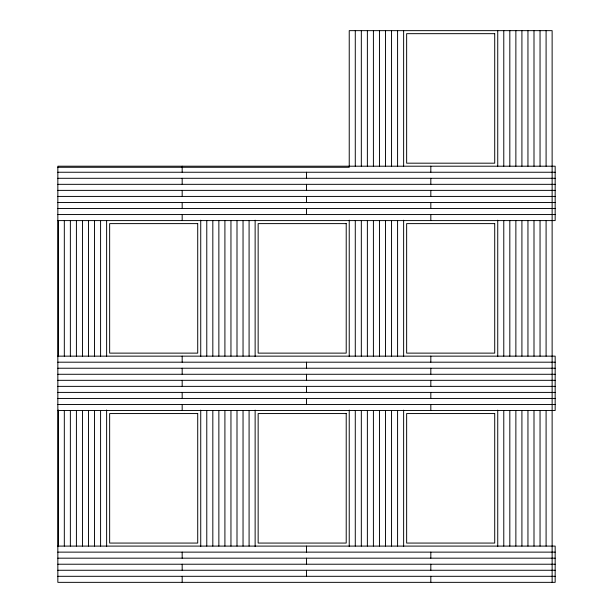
<?xml version="1.0" encoding="UTF-8"?>
<svg xmlns="http://www.w3.org/2000/svg" width="613" height="613" viewBox="0 0 613 613"><rect width="100%" height="100%" fill="white"/><g stroke="black" fill="none" stroke-linecap="round" stroke-linejoin="round"><path stroke-width="0.92" d="M57.844 167.28L349.234 167.28L349.234 30.65L552.129 30.65L552.129 582.35M57.844 172.245L555.156 172.245M57.844 178.291L555.156 178.291M57.844 184.329L555.156 184.329M57.844 190.375L555.156 190.375M57.844 196.421L555.156 196.421M57.844 202.466L555.156 202.466M57.844 208.504L555.156 208.504M57.844 214.55L555.156 214.55M57.844 220.596L555.156 220.596L555.156 166.2L57.844 166.2L57.844 582.35L555.156 582.35L555.156 546.091L57.844 546.091M57.844 356.145L555.156 356.145L555.156 410.534L57.844 410.534M57.844 362.191L555.156 362.191M57.844 368.229L555.156 368.229M57.844 374.275L555.156 374.275M57.844 380.321L555.156 380.321M57.844 386.366L555.156 386.366M57.844 392.404L555.156 392.404M57.844 398.45L555.156 398.45M57.844 404.496L555.156 404.496M57.844 552.129L555.156 552.129M57.844 558.175L555.156 558.175M57.844 564.221L555.156 564.221M57.844 570.266L555.156 570.266M57.844 576.304L555.156 576.304M546.091 30.65L546.091 166.2M546.091 220.596L546.091 356.145M546.091 410.534L546.091 546.091M540.045 30.65L540.045 166.2M540.045 220.596L540.045 356.145M540.045 410.534L540.045 546.091M534 30.65L534 166.2M534 220.596L534 356.145M534 410.534L534 546.091M527.954 30.65L527.954 166.2M527.954 220.596L527.954 356.145M527.954 410.534L527.954 546.091M521.916 30.65L521.916 166.2M521.916 220.596L521.916 356.145M521.916 410.534L521.916 546.091M515.87 30.65L515.87 166.2M515.87 220.596L515.87 356.145M515.87 410.534L515.87 546.091M509.824 30.65L509.824 166.2M509.824 220.596L509.824 356.145M509.824 410.534L509.824 546.091M503.779 30.65L503.779 166.2M503.779 220.596L503.779 356.145M503.779 410.534L503.779 546.091M497.741 30.65L497.741 166.2M497.741 220.197L497.741 356.574M497.741 410.135L497.741 546.52M430.824 166.2L430.824 172.245M430.824 178.291L430.824 184.329M430.824 190.375L430.824 196.421M430.824 202.466L430.824 208.504M430.824 214.55L430.824 220.596M430.824 356.145L430.824 362.191M430.824 368.229L430.824 374.275M430.824 380.321L430.824 386.366M430.824 392.404L430.824 398.45M430.824 404.496L430.824 410.534M430.824 552.129L430.824 558.175M430.824 564.221L430.824 570.266M430.824 576.304L430.824 582.35M403.63 30.65L403.63 166.2M403.63 220.197L403.63 356.574M403.63 410.135L403.63 546.52M397.584 30.65L397.584 166.2M397.584 220.596L397.584 356.145M397.584 410.534L397.584 546.091M391.546 30.65L391.546 166.2M391.546 220.596L391.546 356.145M391.546 410.534L391.546 546.091M385.5 30.65L385.5 166.2M385.5 220.596L385.5 356.145M385.5 410.534L385.5 546.091M379.455 30.65L379.455 166.2M379.455 220.596L379.455 356.145M379.455 410.534L379.455 546.091M373.409 30.65L373.409 166.2M373.409 220.596L373.409 356.145M373.409 410.534L373.409 546.091M367.371 30.65L367.371 166.2M367.371 220.596L367.371 356.145M367.371 410.534L367.371 546.091M361.325 30.65L361.325 166.2M361.325 220.596L361.325 356.145M361.325 410.534L361.325 546.091M355.279 30.65L355.279 166.2M355.279 220.596L355.279 356.145M355.279 410.534L355.279 546.091M349.234 220.197L349.234 356.574M349.234 410.135L349.234 546.52M306.5 172.245L306.5 178.291M306.5 184.329L306.5 190.375M306.5 196.421L306.5 202.466M306.5 208.504L306.5 214.55M306.5 362.191L306.5 368.229M306.5 374.275L306.5 380.321M306.5 386.366L306.5 392.404M306.5 398.45L306.5 404.496M306.5 546.091L306.5 552.129M306.5 558.175L306.5 564.221M306.5 570.266L306.5 576.304M255.131 220.197L255.131 356.574M255.131 410.135L255.131 546.52M249.085 220.596L249.085 356.145M249.085 410.534L249.085 546.091M243.039 220.596L243.039 356.145M243.039 410.534L243.039 546.091M237.001 220.596L237.001 356.145M237.001 410.534L237.001 546.091M230.955 220.596L230.955 356.145M230.955 410.534L230.955 546.091M224.91 220.596L224.91 356.145M224.91 410.534L224.91 546.091M218.864 220.596L218.864 356.145M218.864 410.534L218.864 546.091M212.826 220.596L212.826 356.145M212.826 410.534L212.826 546.091M206.78 220.596L206.78 356.145M206.78 410.534L206.78 546.091M200.735 220.197L200.735 356.574M200.735 410.135L200.735 546.52M182.176 166.2L182.176 172.245M182.176 178.291L182.176 184.329M182.176 190.375L182.176 196.421M182.176 202.466L182.176 208.504M182.176 214.55L182.176 220.596M182.176 356.145L182.176 362.191M182.176 368.229L182.176 374.275M182.176 380.321L182.176 386.366M182.176 392.404L182.176 398.45M182.176 404.496L182.176 410.534M182.176 552.129L182.176 558.175M182.176 564.221L182.176 570.266M182.176 576.304L182.176 582.35M106.624 220.488L106.624 356.253M106.624 410.005L106.624 546.627M100.586 220.596L100.586 356.145M100.586 410.534L100.586 546.091M94.54 220.596L94.54 356.145M94.54 410.534L94.54 546.091M88.494 220.596L88.494 356.145M88.494 410.534L88.494 546.091M82.456 220.596L82.456 356.145M82.456 410.534L82.456 546.091M76.41 220.596L76.41 356.145M76.41 410.534L76.41 546.091M70.365 220.596L70.365 356.145M70.365 410.534L70.365 546.091M64.319 220.596L64.319 356.145M64.319 410.534L64.319 546.091M58.281 220.488L58.281 356.253M58.281 410.005L58.281 546.627M494.714 33.669L406.649 33.669L406.649 163.181L494.714 163.181L494.714 33.669M197.715 223.615L109.65 223.615L109.65 353.126L197.715 353.126L197.715 223.615M346.215 223.615L258.15 223.615L258.15 353.126L346.215 353.126L346.215 223.615M494.714 223.615L406.649 223.615L406.649 353.126L494.714 353.126L494.714 223.615M197.715 413.56L109.65 413.56L109.65 543.064L197.715 543.064L197.715 413.56M346.215 413.56L258.15 413.56L258.15 543.064L346.215 543.064L346.215 413.56M494.714 413.56L406.649 413.56L406.649 543.064L494.714 543.064L494.714 413.56"/></g></svg>
